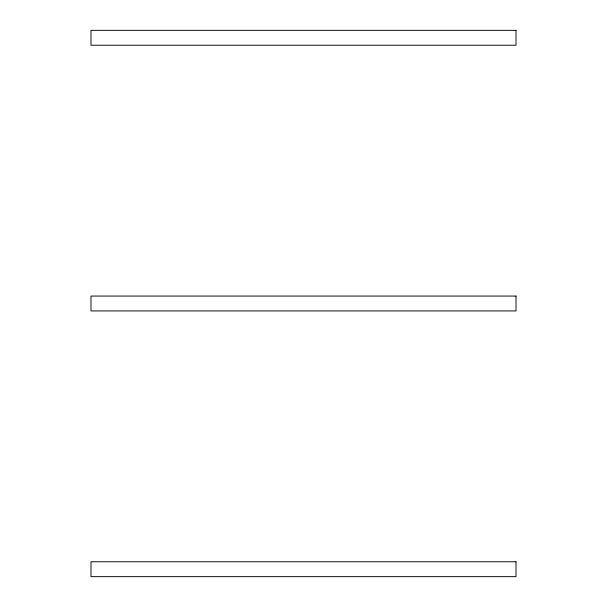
<?xml version="1.0" encoding="UTF-8"?>
<svg xmlns="http://www.w3.org/2000/svg" width="607" height="607" viewBox="0 0 607 607"><rect width="100%" height="100%" fill="white"/><g stroke="black" fill="none" stroke-linecap="round" stroke-linejoin="round"><path stroke-width="0.91" d="M516.011 30.35L90.989 30.35L90.989 45.229L516.011 45.229L516.011 30.35M516.011 296.064L90.989 296.064L90.989 310.936L516.011 310.936L516.011 296.064M516.011 561.771L90.989 561.771L90.989 576.65L516.011 576.65L516.011 561.771"/></g></svg>
